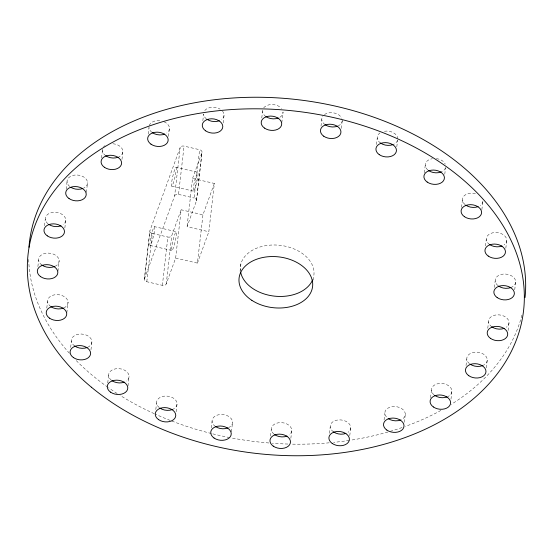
<?xml version="1.0" encoding="UTF-8"?>
<svg xmlns="http://www.w3.org/2000/svg" width="553" height="553" viewBox="0 0 553 553"><rect width="100%" height="100%" fill="white"/><g stroke="black" fill="none" stroke-linecap="round" stroke-linejoin="round"><path stroke-width="0.41" stroke-dasharray="2.77 2.07" d="M37.887 266.546L38.641 259.945M44.53 225.742L45.284 219.14M46.798 308.062L47.551 301.461M66.187 189.257L67.031 181.833M57.92 271.302L59.143 260.574M64.846 228.023L65.786 219.769M66.83 312.818L68.054 302.09M86.406 192.368L87.533 182.462M70.66 347.464L71.413 340.862M101.552 157.985L102.402 150.561M90.975 349.745L91.916 341.491M121.964 159.444L122.904 151.19M107.745 382.89L108.595 375.459M148.225 134.054L148.978 127.453A10.293 7.113 6.5 0 0 152.282 132.602M127.971 385.994L129.098 376.088M144.388 279.175L149.891 230.871M214.343 183.444L202.944 214.813L181.149 209.774L175.647 258.078L166.253 283.931A3.214 2.226 6.5 0 1 162.368 285.334L146.801 281.733A3.214 2.226 6.5 0 1 144.464 278.892L149.967 230.587L180.16 147.506A3.214 2.226 6.5 0 1 184.045 146.11L199.612 149.711A3.214 2.226 6.5 0 1 201.949 152.552L196.446 200.85L187.052 226.709L208.84 231.748L214.343 183.444L192.555 178.405L187.052 226.709M146.801 281.733L152.31 233.428A3.214 2.226 6.5 0 1 149.967 230.587M168.541 136.335L169.481 128.082M162.368 285.334L167.87 237.03A3.214 2.226 6.5 0 0 171.755 235.633L181.149 209.774M144.464 278.892L174.658 195.81L180.16 147.506M166.253 283.931L171.755 235.633M174.658 195.81A3.214 2.226 6.5 0 1 178.543 194.414L184.045 146.11M155.815 409.503L156.568 402.902M196.446 200.85A3.214 2.226 6.5 0 0 194.103 198.015L199.612 149.711M202.84 120.692L203.594 114.091A10.293 7.113 6.5 0 0 206.269 118.764M196.522 200.566L202.025 152.269M176.131 411.785L177.071 403.531M175.647 258.078L197.435 263.117L202.944 214.813M223.163 122.973L224.103 114.72M211.301 427.911L212.055 421.31M240.064 271.302L240.908 263.871M261.776 117.983L262.523 111.381M231.431 431.845L232.564 421.939M281.809 122.738L283.032 112.01A10.293 7.113 6.5 0 1 278.27 118.045M270.535 436.041L271.288 429.439M321.003 126.112L321.756 119.503M290.85 438.322L291.79 430.068M313.129 280.053L313.406 277.571A37.003 25.562 6.5 0 0 279.134 245.228A37.003 25.562 6.5 0 0 240.389 270.528M341.319 128.386L342.169 120.962M329.464 433.331L330.217 426.729M376.496 144.52L377.25 137.918M349.779 435.612L350.72 427.351M396.812 146.801L397.566 140.199M384.079 419.969L384.833 413.361M424.372 172.785L425.216 165.354M404.395 422.243L405.335 413.99M444.785 174.236L445.538 167.635M430.566 397.683L431.409 390.259M461.555 207.382L462.405 199.958M450.978 399.142L451.919 390.888M481.87 209.663L482.907 200.587A10.293 7.113 6.5 0 1 480.204 205.55M466.027 365.588L466.78 358.987M485.506 245.961L486.26 239.352M487.774 328.282L488.527 321.673M494.423 287.477L495.177 280.869M486.343 367.869L487.283 359.616M505.829 248.235L506.769 239.981M508.096 330.556L509.036 322.302M514.739 289.751L515.679 281.498M192.555 178.405L201.949 152.552M197.435 263.117L208.84 231.748M176.068 167.31A9.65 1.141 -77 0 1 173.711 181.764A9.65 1.141 -77 0 1 171.845 181.059A9.65 1.141 -77 0 1 176.068 167.31L197.856 172.349A9.65 1.141 -77 0 1 195.499 186.803A9.65 1.141 -77 0 1 193.633 186.098A9.65 1.141 -77 0 1 197.856 172.349M171.679 186.112L193.467 191.151M178.543 194.414L194.103 198.015M154.494 226.654A9.65 1.141 -77 0 1 152.137 241.108A9.65 1.141 -77 0 1 150.278 240.403A9.65 1.141 -77 0 1 154.494 226.654L176.283 231.693A9.65 1.141 -77 0 1 173.925 246.147A9.65 1.141 -77 0 1 172.066 245.442A9.65 1.141 -77 0 1 176.283 231.693M152.31 233.428L167.87 237.03M150.112 245.456L171.9 250.495M215.359 426.46A10.293 7.113 6.5 0 1 215.179 416.07A10.293 7.113 6.5 0 1 230.089 417.432A10.293 7.113 6.5 0 1 228.534 427.669M333.514 431.879A10.293 7.113 6.5 0 1 332.92 421.759A10.293 7.113 6.5 0 1 347.422 422.202A10.293 7.113 6.5 0 1 348.017 432.322M386.416 416.983A10.293 7.113 6.5 0 1 389.347 407.423A10.293 7.113 6.5 0 1 403.42 410.008A10.293 7.113 6.5 0 1 401.305 419.72M273.956 434.112A10.293 7.113 6.5 0 1 274.406 424.199A10.293 7.113 6.5 0 1 288.707 425.07A10.293 7.113 6.5 0 1 289.088 435.031M159.236 407.575A10.293 7.113 6.5 0 1 160.128 397.407A10.293 7.113 6.5 0 1 174.789 399.19A10.293 7.113 6.5 0 1 173.041 409.255M111.264 380.132A10.293 7.113 6.5 0 1 111.713 370.22A10.293 7.113 6.5 0 1 126.015 371.091A10.293 7.113 6.5 0 1 126.395 381.058M74.71 346.012A10.293 7.113 6.5 0 1 74.752 335.491A10.293 7.113 6.5 0 1 89.821 337.33A10.293 7.113 6.5 0 1 87.153 347.526M265.827 116.531A10.293 7.113 6.5 0 1 262.606 110.137M263.691 107.842A10.293 7.113 6.5 0 1 281.449 108.388M342.259 120.132A10.293 7.113 6.5 0 1 338.229 125.863M325.053 124.66A10.293 7.113 6.5 0 1 322.917 115.971M324.459 114.54A10.293 7.113 6.5 0 1 341.802 118.273M397.51 140.386A10.293 7.113 6.5 0 1 392.989 144.589M380.547 143.068A10.293 7.113 6.5 0 1 379.952 132.948M384.439 131.241A10.293 7.113 6.5 0 1 397.752 138.547M222.513 111.098A10.293 7.113 6.5 0 1 221.394 119.683M204.755 110.552A10.293 7.113 6.5 0 1 220.115 109.128M465.073 204.631A10.293 7.113 6.5 0 1 464.14 195.783A10.293 7.113 6.5 0 1 476.188 193.778M445.483 167.829A10.293 7.113 6.5 0 1 440.962 172.024M427.891 170.034A10.293 7.113 6.5 0 1 432.411 158.676M436.393 158.614A10.293 7.113 6.5 0 1 445.269 164.123M489.564 244.509A10.293 7.113 6.5 0 1 488.97 234.389A10.293 7.113 6.5 0 1 503.465 234.831A10.293 7.113 6.5 0 1 504.06 244.951M497.845 285.548A10.293 7.113 6.5 0 1 498.965 275.256A10.293 7.113 6.5 0 1 513.758 277.516A10.293 7.113 6.5 0 1 510.917 287.539M491.831 326.83A10.293 7.113 6.5 0 1 491.237 316.71A10.293 7.113 6.5 0 1 505.732 317.152A10.293 7.113 6.5 0 1 506.327 327.272M434.084 394.932A10.293 7.113 6.5 0 1 434.976 384.764A10.293 7.113 6.5 0 1 449.637 386.554A10.293 7.113 6.5 0 1 447.889 396.612M469.449 363.66A10.293 7.113 6.5 0 1 470.575 353.374A10.293 7.113 6.5 0 1 485.368 355.627A10.293 7.113 6.5 0 1 482.527 365.651M50.848 306.611A10.293 7.113 6.5 0 1 50.89 296.09A10.293 7.113 6.5 0 1 65.959 297.929A10.293 7.113 6.5 0 1 63.291 308.132M41.938 265.094A10.293 7.113 6.5 0 1 41.758 254.705A10.293 7.113 6.5 0 1 56.676 256.067A10.293 7.113 6.5 0 1 55.113 266.304M521.908 315.162A249.348 172.273 6.5 0 1 451.338 404.319M440.914 410.43A249.348 172.273 6.5 0 1 405.335 426.391M402.038 427.552A249.348 172.273 6.5 0 1 390.342 431.305M387.95 432.004A249.348 172.273 6.5 0 1 350.153 440.271M349.282 440.402A249.348 172.273 6.5 0 1 333.59 442.393M329.222 442.815A249.348 172.273 6.5 0 1 291.403 444.128M287.926 444.045A249.348 172.273 6.5 0 1 272.304 443.25M268.855 442.981A249.348 172.273 6.5 0 1 230.58 437.755M229.73 437.589A249.348 172.273 6.5 0 1 212.172 433.711M211.35 433.504A249.348 172.273 6.5 0 1 170.946 420.702M170.137 420.391A249.348 172.273 6.5 0 1 155.054 414.038M154.273 413.692A249.348 172.273 6.5 0 1 120.077 395.367M117.16 393.515A249.348 172.273 6.5 0 1 108.623 387.777M107.932 387.287A249.348 172.273 6.5 0 1 75.879 360.19M69.395 353.263A249.348 172.273 6.5 0 1 28.687 259.157M163.992 121.729A10.293 7.113 6.5 0 1 166.778 133.052M149.22 125.614A10.293 7.113 6.5 0 1 161.476 120.934M112.902 143.752A10.293 7.113 6.5 0 1 122.413 149.248A10.293 7.113 6.5 0 1 118.874 156.914M105.699 155.711A10.293 7.113 6.5 0 1 102.637 148.716M103.563 147.022A10.293 7.113 6.5 0 1 105.105 145.591M47.952 223.813A10.293 7.113 6.5 0 1 48.401 213.9A10.293 7.113 6.5 0 1 62.703 214.771A10.293 7.113 6.5 0 1 63.083 224.739M69.699 186.506A10.293 7.113 6.5 0 1 70.59 176.338A10.293 7.113 6.5 0 1 85.259 178.128A10.293 7.113 6.5 0 1 83.503 188.186"/><path stroke-width="0.83" d="M400.572 420.031A10.293 7.113 6.5 0 1 388.13 418.517M287.028 436.103A10.293 7.113 6.5 0 1 274.585 434.589M227.801 427.981A10.293 7.113 6.5 0 1 215.359 426.46M345.957 433.393A10.293 7.113 6.5 0 1 333.514 431.879M172.308 409.566A10.293 7.113 6.5 0 1 159.865 408.052M124.335 382.13A10.293 7.113 6.5 0 1 111.893 380.609M278.27 118.045A10.293 7.113 6.5 0 1 265.827 116.531M219.341 120.761A10.293 7.113 6.5 0 1 206.898 119.241M337.496 126.174A10.293 7.113 6.5 0 1 325.053 124.66M478.145 206.622A10.293 7.113 6.5 0 1 465.702 205.108M440.962 172.024A10.293 7.113 6.5 0 1 428.52 170.511M502.006 246.023A10.293 7.113 6.5 0 1 489.564 244.509M392.989 144.589A10.293 7.113 6.5 0 1 380.547 143.068M510.917 287.539A10.293 7.113 6.5 0 1 498.474 286.025M504.274 328.344A10.293 7.113 6.5 0 1 491.831 326.83M447.156 396.923A10.293 7.113 6.5 0 1 434.713 395.409M482.527 365.651A10.293 7.113 6.5 0 1 470.085 364.137M63.291 308.132A10.293 7.113 6.5 0 1 50.848 306.611M87.153 347.526A10.293 7.113 6.5 0 1 74.71 346.012M54.381 266.615A10.293 7.113 6.5 0 1 41.938 265.094M28.963 247.267A249.348 172.273 6.5 0 1 292.184 99.077A249.348 172.273 6.5 0 1 525.053 297.535M312.569 279.97A37.003 25.562 6.5 0 1 274.447 296.138A37.003 25.562 6.5 0 1 240.617 272.014M164.725 134.123A10.293 7.113 6.5 0 1 152.282 132.602M118.142 157.225A10.293 7.113 6.5 0 1 105.699 155.711M61.024 225.811A10.293 7.113 6.5 0 1 48.581 224.29M82.77 188.497A10.293 7.113 6.5 0 1 71.012 187.426M110.579 392.167A10.293 7.113 6.5 0 0 127.543 389.485A10.293 7.113 6.5 0 0 114.471 380.333A10.293 7.113 6.5 0 0 110.579 392.167M158.552 419.609A10.293 7.113 6.5 0 0 175.515 416.927A10.293 7.113 6.5 0 0 162.444 407.775A10.293 7.113 6.5 0 0 158.552 419.609M73.397 357.57A10.293 7.113 6.5 0 0 90.36 354.888A10.293 7.113 6.5 0 0 77.289 345.736A10.293 7.113 6.5 0 0 73.397 357.57M214.039 438.017A10.293 7.113 6.5 0 0 231.002 435.335A10.293 7.113 6.5 0 0 217.93 426.183A10.293 7.113 6.5 0 0 214.039 438.017M47.268 235.848A10.293 7.113 6.5 0 0 64.231 233.166A10.293 7.113 6.5 0 0 51.159 224.02A10.293 7.113 6.5 0 0 47.268 235.848M104.386 167.269A10.293 7.113 6.5 0 0 121.349 164.587A10.293 7.113 6.5 0 0 108.277 155.434A10.293 7.113 6.5 0 0 104.386 167.269M69.014 198.541A10.293 7.113 6.5 0 0 85.978 195.859A10.293 7.113 6.5 0 0 72.906 186.707A10.293 7.113 6.5 0 0 69.014 198.541M40.625 276.652A10.293 7.113 6.5 0 0 57.588 273.97A10.293 7.113 6.5 0 0 44.517 264.818A10.293 7.113 6.5 0 0 40.625 276.652M49.535 318.169A10.293 7.113 6.5 0 0 66.498 315.486A10.293 7.113 6.5 0 0 53.427 306.334A10.293 7.113 6.5 0 0 49.535 318.169M332.201 443.437A10.293 7.113 6.5 0 0 349.164 440.755A10.293 7.113 6.5 0 0 336.093 431.603A10.293 7.113 6.5 0 0 332.201 443.437M273.272 446.147A10.293 7.113 6.5 0 0 290.235 443.465A10.293 7.113 6.5 0 0 277.164 434.312A10.293 7.113 6.5 0 0 273.272 446.147M91.432 387.231A249.348 172.273 6.5 0 0 512.313 349.42A249.348 172.273 6.5 0 0 223.778 110.185A249.348 172.273 6.5 0 0 91.432 387.231M251.857 300.341A37.003 25.562 6.5 0 0 312.092 289.129A37.003 25.562 6.5 0 0 263.574 257.366A37.003 25.562 6.5 0 0 251.857 300.341M468.764 375.694A10.293 7.113 6.5 0 0 485.728 373.012A10.293 7.113 6.5 0 0 472.656 363.86A10.293 7.113 6.5 0 0 468.764 375.694M433.393 406.967A10.293 7.113 6.5 0 0 450.363 404.284A10.293 7.113 6.5 0 0 437.292 395.132A10.293 7.113 6.5 0 0 433.393 406.967M386.817 430.068A10.293 7.113 6.5 0 0 403.78 427.386A10.293 7.113 6.5 0 0 390.708 418.241A10.293 7.113 6.5 0 0 386.817 430.068M490.511 338.381A10.293 7.113 6.5 0 0 507.474 335.699A10.293 7.113 6.5 0 0 494.403 326.553A10.293 7.113 6.5 0 0 490.511 338.381M488.244 256.06A10.293 7.113 6.5 0 0 505.207 253.378A10.293 7.113 6.5 0 0 492.135 244.232A10.293 7.113 6.5 0 0 488.244 256.06M497.154 297.576A10.293 7.113 6.5 0 0 514.124 294.894A10.293 7.113 6.5 0 0 501.053 285.749A10.293 7.113 6.5 0 0 497.154 297.576M464.389 216.665A10.293 7.113 6.5 0 0 481.352 213.983A10.293 7.113 6.5 0 0 468.28 204.831A10.293 7.113 6.5 0 0 464.389 216.665M427.199 182.061A10.293 7.113 6.5 0 0 444.17 179.379A10.293 7.113 6.5 0 0 431.098 170.234A10.293 7.113 6.5 0 0 427.199 182.061M379.234 154.626A10.293 7.113 6.5 0 0 396.197 151.944A10.293 7.113 6.5 0 0 383.125 142.792A10.293 7.113 6.5 0 0 379.234 154.626M323.74 136.211A10.293 7.113 6.5 0 0 340.703 133.529A10.293 7.113 6.5 0 0 327.632 124.384A10.293 7.113 6.5 0 0 323.74 136.211M264.507 128.089A10.293 7.113 6.5 0 0 281.477 125.407A10.293 7.113 6.5 0 0 268.405 116.254A10.293 7.113 6.5 0 0 264.507 128.089M205.578 130.798A10.293 7.113 6.5 0 0 222.541 128.116A10.293 7.113 6.5 0 0 209.469 118.964A10.293 7.113 6.5 0 0 205.578 130.798M150.962 144.16A10.293 7.113 6.5 0 0 167.925 141.478A10.293 7.113 6.5 0 0 154.854 132.326A10.293 7.113 6.5 0 0 150.962 144.16"/></g></svg>
